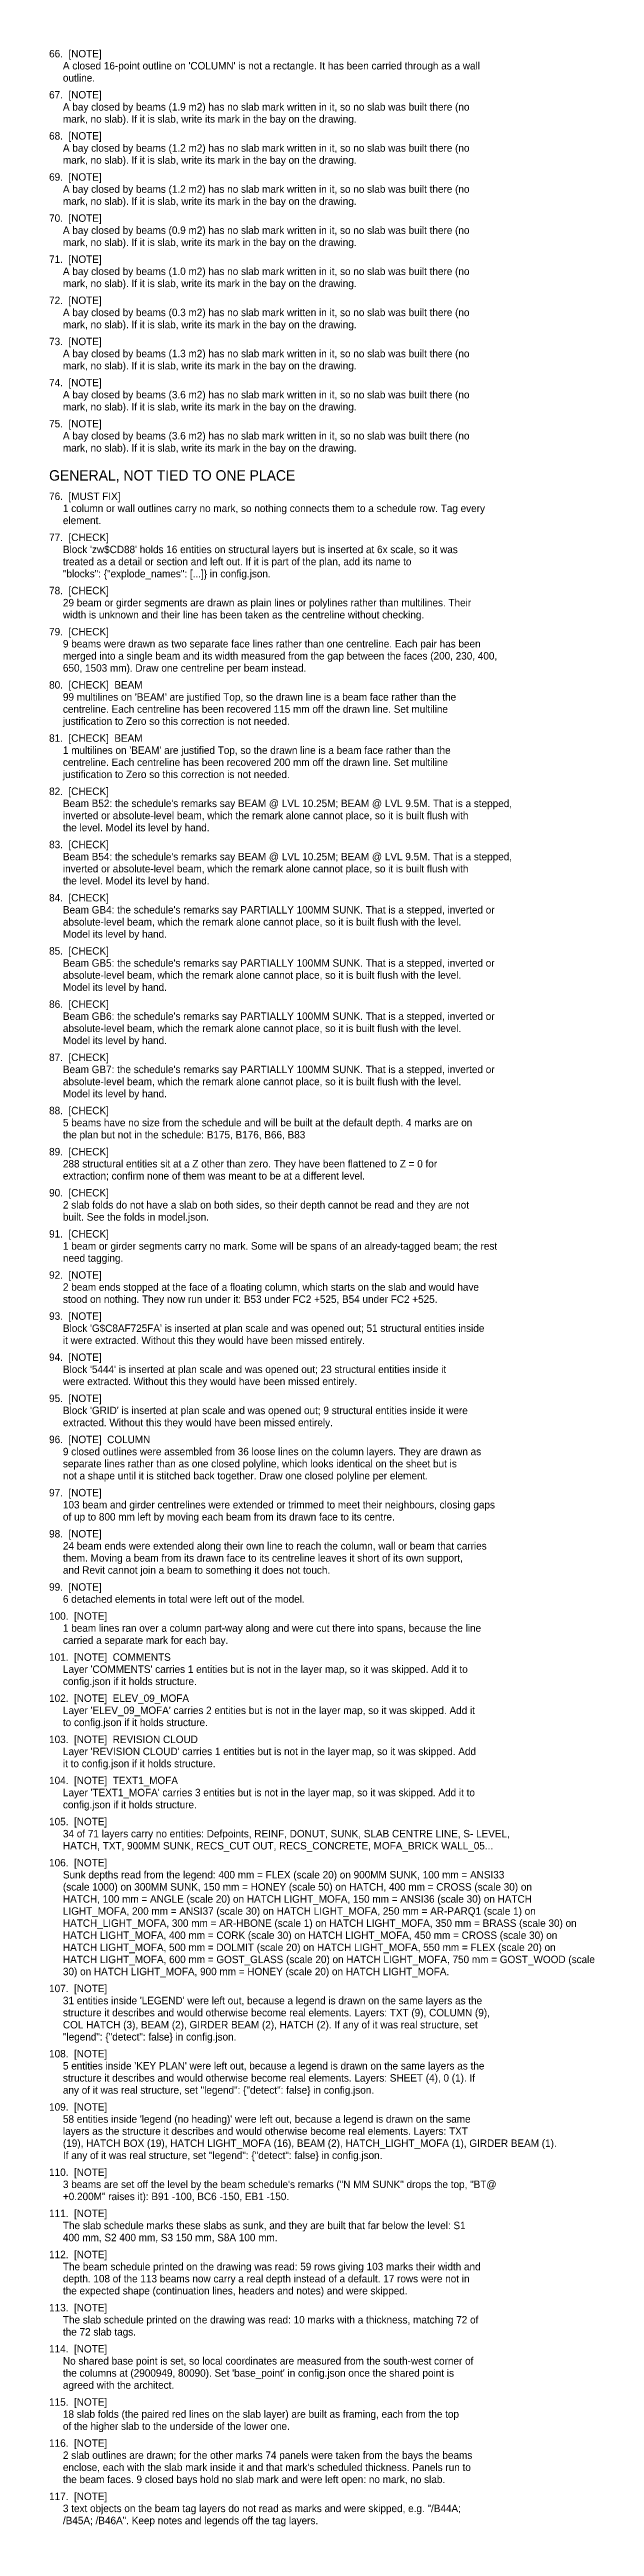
# Model space of a CAD drawing. Header units: millimetres. Extents: x 7675 to 3049577, y -133733 to 101877.
# Drawn here: x 3026145 to 3049577, y -111757 to -5243 of the extents above; entities that cross this region are included whole.
import ezdxf

# ---------------------------------------------------------------- set-up
doc = ezdxf.new("R2010")
doc.units = ezdxf.units.MM
doc.header["$LTSCALE"] = 600
for name, color, linetype in [('S-QUERY-BLOCKER', 1, 'Continuous'), ('S-QUERY-NOTE', 4, 'Continuous'), ('S-QUERY-TEXT', 7, 'Continuous'), ('S-QUERY-WARNING', 30, 'Continuous')]:
    doc.layers.add(name, color=color, linetype=linetype)

msp = doc.modelspace()

# ---------------------------------------------------------------- texts
at = {"layer": 'S-QUERY-BLOCKER'}
msp.add_text('76.  [MUST FIX]', height=320, dxfattribs=at).set_placement((3026127, -24612))
at = {"layer": 'S-QUERY-NOTE'}
for s, p in [('66.  [NOTE]', (3026127, -5580)), ('67.  [NOTE]', (3026127, -7348)), ('68.  [NOTE]', (3026127, -9116)), ('69.  [NOTE]', (3026127, -10884)), ('70.  [NOTE]', (3026127, -12652)), ('71.  [NOTE]', (3026127, -14420)), ('72.  [NOTE]', (3026127, -16188)), ('73.  [NOTE]', (3026127, -17956)), ('74.  [NOTE]', (3026127, -19724)), ('75.  [NOTE]', (3026127, -21492)), ('92.  [NOTE]', (3026127, -58100)), ('93.  [NOTE]', (3026127, -59868)), ('94.  [NOTE]', (3026127, -61636)), ('95.  [NOTE]', (3026127, -63404)), ('96.  [NOTE]  COLUMN', (3026127, -65172)), ('97.  [NOTE]', (3026127, -67460)), ('98.  [NOTE]', (3026127, -69228)), ('99.  [NOTE]', (3026127, -71516)), ('100.  [NOTE]', (3026127, -72764)), ('101.  [NOTE]  COMMENTS', (3026127, -74532)), ('102.  [NOTE]  ELEV_09_MOFA', (3026127, -76300)), ('103.  [NOTE]  REVISION CLOUD', (3026127, -78068)), ('104.  [NOTE]  TEXT1_MOFA', (3026127, -79836)), ('105.  [NOTE]', (3026127, -81604)), ('106.  [NOTE]', (3026127, -83372)), ('107.  [NOTE]', (3026127, -88780)), ('108.  [NOTE]', (3026127, -91588)), ('109.  [NOTE]', (3026127, -93876)), ('110.  [NOTE]', (3026127, -96684)), ('111.  [NOTE]', (3026127, -98452)), ('112.  [NOTE]', (3026127, -100220)), ('113.  [NOTE]', (3026127, -102508)), ('114.  [NOTE]', (3026127, -104276)), ('115.  [NOTE]', (3026127, -106564)), ('116.  [NOTE]', (3026127, -108332)), ('117.  [NOTE]', (3026127, -110620))]:
    msp.add_text(s, height=320, dxfattribs=at).set_placement(p)
at = {"layer": 'S-QUERY-TEXT'}
for s, height, p in [("     A closed 16-point outline on 'COLUMN' is not a rectangle. It has been carried through as a wall", 320, (3026127, -6100)), ('     outline.', 320, (3026127, -6620)), ('     A bay closed by beams (1.9 m2) has no slab mark written in it, so no slab was built there (no', 320, (3026127, -7868)), ('     mark, no slab). If it is slab, write its mark in the bay on the drawing.', 320, (3026127, -8388)), ('     A bay closed by beams (1.2 m2) has no slab mark written in it, so no slab was built there (no', 320, (3026127, -9636)), ('     mark, no slab). If it is slab, write its mark in the bay on the drawing.', 320, (3026127, -10156)), ('     A bay closed by beams (1.2 m2) has no slab mark written in it, so no slab was built there (no', 320, (3026127, -11404)), ('     mark, no slab). If it is slab, write its mark in the bay on the drawing.', 320, (3026127, -11924)), ('     A bay closed by beams (0.9 m2) has no slab mark written in it, so no slab was built there (no', 320, (3026127, -13172)), ('     mark, no slab). If it is slab, write its mark in the bay on the drawing.', 320, (3026127, -13692)), ('     A bay closed by beams (1.0 m2) has no slab mark written in it, so no slab was built there (no', 320, (3026127, -14940)), ('     mark, no slab). If it is slab, write its mark in the bay on the drawing.', 320, (3026127, -15460)), ('     A bay closed by beams (0.3 m2) has no slab mark written in it, so no slab was built there (no', 320, (3026127, -16708)), ('     mark, no slab). If it is slab, write its mark in the bay on the drawing.', 320, (3026127, -17228)), ('     A bay closed by beams (1.3 m2) has no slab mark written in it, so no slab was built there (no', 320, (3026127, -18476)), ('     mark, no slab). If it is slab, write its mark in the bay on the drawing.', 320, (3026127, -18996)), ('     A bay closed by beams (3.6 m2) has no slab mark written in it, so no slab was built there (no', 320, (3026127, -20244)), ('     mark, no slab). If it is slab, write its mark in the bay on the drawing.', 320, (3026127, -20764)), ('     A bay closed by beams (3.6 m2) has no slab mark written in it, so no slab was built there (no', 320, (3026127, -22012)), ('     mark, no slab). If it is slab, write its mark in the bay on the drawing.', 320, (3026127, -22532)), ('GENERAL, NOT TIED TO ONE PLACE', 448, (3026127, -23780)), ('     element.', 320, (3026127, -25652)), ('     1 column or wall outlines carry no mark, so nothing connects them to a schedule row. Tag every', 320, (3026127, -25132)), ("     Block 'zw$CD88' holds 16 entities on structural layers but is inserted at 6x scale, so it was", 320, (3026127, -26900)), ('     treated as a detail or section and left out. If it is part of the plan, add its name to', 320, (3026127, -27420)), ('     "blocks": {"explode_names": [...]} in config.json.', 320, (3026127, -27940)), ('     width is unknown and their line has been taken as the centreline without checking.', 320, (3026127, -29708)), ('     29 beam or girder segments are drawn as plain lines or polylines rather than multilines. Their', 320, (3026127, -29188)), ('     9 beams were drawn as two separate face lines rather than one centreline. Each pair has been', 320, (3026127, -30956)), ('     650, 1503 mm). Draw one centreline per beam instead.', 320, (3026127, -31996)), ('     merged into a single beam and its width measured from the gap between the faces (200, 230, 400,', 320, (3026127, -31476)), ("     99 multilines on 'BEAM' are justified Top, so the drawn line is a beam face rather than the", 320, (3026127, -33244)), ('     justification to Zero so this correction is not needed.', 320, (3026127, -34284)), ('     centreline. Each centreline has been recovered 115 mm off the drawn line. Set multiline', 320, (3026127, -33764)), ('     centreline. Each centreline has been recovered 200 mm off the drawn line. Set multiline', 320, (3026127, -36052)), ("     1 multilines on 'BEAM' are justified Top, so the drawn line is a beam face rather than the", 320, (3026127, -35532)), ('     justification to Zero so this correction is not needed.', 320, (3026127, -36572)), ('     inverted or absolute-level beam, which the remark alone cannot place, so it is built flush with', 320, (3026127, -38340)), ("     Beam B52: the schedule's remarks say BEAM @ LVL 10.25M; BEAM @ LVL 9.5M. That is a stepped,", 320, (3026127, -37820)), ('     the level. Model its level by hand.', 320, (3026127, -38860)), ('     inverted or absolute-level beam, which the remark alone cannot place, so it is built flush with', 320, (3026127, -40628)), ("     Beam B54: the schedule's remarks say BEAM @ LVL 10.25M; BEAM @ LVL 9.5M. That is a stepped,", 320, (3026127, -40108)), ('     the level. Model its level by hand.', 320, (3026127, -41148)), ('     absolute-level beam, which the remark alone cannot place, so it is built flush with the level.', 320, (3026127, -42916)), ("     Beam GB4: the schedule's remarks say PARTIALLY 100MM SUNK. That is a stepped, inverted or", 320, (3026127, -42396)), ('     Model its level by hand.', 320, (3026127, -43436)), ("     Beam GB5: the schedule's remarks say PARTIALLY 100MM SUNK. That is a stepped, inverted or", 320, (3026127, -44684)), ('     absolute-level beam, which the remark alone cannot place, so it is built flush with the level.', 320, (3026127, -45204)), ('     Model its level by hand.', 320, (3026127, -45724)), ("     Beam GB6: the schedule's remarks say PARTIALLY 100MM SUNK. That is a stepped, inverted or", 320, (3026127, -46972)), ('     absolute-level beam, which the remark alone cannot place, so it is built flush with the level.', 320, (3026127, -47492)), ('     Model its level by hand.', 320, (3026127, -48012)), ("     Beam GB7: the schedule's remarks say PARTIALLY 100MM SUNK. That is a stepped, inverted or", 320, (3026127, -49260)), ('     absolute-level beam, which the remark alone cannot place, so it is built flush with the level.', 320, (3026127, -49780)), ('     Model its level by hand.', 320, (3026127, -50300)), ('     the plan but not in the schedule: B175, B176, B66, B83', 320, (3026127, -52068)), ('     5 beams have no size from the schedule and will be built at the default depth. 4 marks are on', 320, (3026127, -51548)), ('     288 structural entities sit at a Z other than zero. They have been flattened to Z = 0 for', 320, (3026127, -53316)), ('     extraction; confirm none of them was meant to be at a different level.', 320, (3026127, -53836)), ('     2 slab folds do not have a slab on both sides, so their depth cannot be read and they are not', 320, (3026127, -55084)), ('     built. See the folds in model.json.', 320, (3026127, -55604)), ('     need tagging.', 320, (3026127, -57372)), ('     1 beam or girder segments carry no mark. Some will be spans of an already-tagged beam; the rest', 320, (3026127, -56852)), ('     2 beam ends stopped at the face of a floating column, which starts on the slab and would have', 320, (3026127, -58620)), ('     stood on nothing. They now run under it: B53 under FC2 +525, B54 under FC2 +525.', 320, (3026127, -59140)), ('     it were extracted. Without this they would have been missed entirely.', 320, (3026127, -60908)), ("     Block 'G$C8AF725FA' is inserted at plan scale and was opened out; 51 structural entities inside", 320, (3026127, -60388)), ('     were extracted. Without this they would have been missed entirely.', 320, (3026127, -62676)), ("     Block '5444' is inserted at plan scale and was opened out; 23 structural entities inside it", 320, (3026127, -62156)), ("     Block 'GRID' is inserted at plan scale and was opened out; 9 structural entities inside it were", 320, (3026127, -63924)), ('     extracted. Without this they would have been missed entirely.', 320, (3026127, -64444)), ('     separate lines rather than as one closed polyline, which looks identical on the sheet but is', 320, (3026127, -66212)), ('     9 closed outlines were assembled from 36 loose lines on the column layers. They are drawn as', 320, (3026127, -65692)), ('     not a shape until it is stitched back together. Draw one closed polyline per element.', 320, (3026127, -66732)), ('     of up to 800 mm left by moving each beam from its drawn face to its centre.', 320, (3026127, -68500)), ('     103 beam and girder centrelines were extended or trimmed to meet their neighbours, closing gaps', 320, (3026127, -67980)), ('     them. Moving a beam from its drawn face to its centreline leaves it short of its own support,', 320, (3026127, -70268)), ('     24 beam ends were extended along their own line to reach the column, wall or beam that carries', 320, (3026127, -69748)), ('     and Revit cannot join a beam to something it does not touch.', 320, (3026127, -70788)), ('     6 detached elements in total were left out of the model.', 320, (3026127, -72036)), ('     carried a separate mark for each bay.', 320, (3026127, -73804)), ('     1 beam lines ran over a column part-way along and were cut there into spans, because the line', 320, (3026127, -73284)), ('     config.json if it holds structure.', 320, (3026127, -75572)), ("     Layer 'COMMENTS' carries 1 entities but is not in the layer map, so it was skipped. Add it to", 320, (3026127, -75052)), ("     Layer 'ELEV_09_MOFA' carries 2 entities but is not in the layer map, so it was skipped. Add it", 320, (3026127, -76820)), ('     to config.json if it holds structure.', 320, (3026127, -77340)), ('     it to config.json if it holds structure.', 320, (3026127, -79108)), ("     Layer 'REVISION CLOUD' carries 1 entities but is not in the layer map, so it was skipped. Add", 320, (3026127, -78588)), ('     config.json if it holds structure.', 320, (3026127, -80876)), ("     Layer 'TEXT1_MOFA' carries 3 entities but is not in the layer map, so it was skipped. Add it to", 320, (3026127, -80356)), ('     34 of 71 layers carry no entities: Defpoints, REINF, DONUT, SUNK, SLAB CENTRE LINE, S- LEVEL,', 320, (3026127, -82124)), ('     HATCH, TXT, 900MM SUNK, RECS_CUT OUT, RECS_CONCRETE, MOFA_BRICK WALL_05...', 320, (3026127, -82644)), ('     Sunk depths read from the legend: 400 mm = FLEX (scale 20) on 900MM SUNK, 100 mm = ANSI33', 320, (3026127, -83892)), ('     (scale 1000) on 300MM SUNK, 150 mm = HONEY (scale 50) on HATCH, 400 mm = CROSS (scale 30) on', 320, (3026127, -84412)), ('     HATCH, 100 mm = ANGLE (scale 20) on HATCH LIGHT_MOFA, 150 mm = ANSI36 (scale 30) on HATCH', 320, (3026127, -84932)), ('     LIGHT_MOFA, 200 mm = ANSI37 (scale 30) on HATCH LIGHT_MOFA, 250 mm = AR-PARQ1 (scale 1) on', 320, (3026127, -85452)), ('     HATCH_LIGHT_MOFA, 300 mm = AR-HBONE (scale 1) on HATCH LIGHT_MOFA, 350 mm = BRASS (scale 30) on', 320, (3026127, -85972)), ('     HATCH LIGHT_MOFA, 400 mm = CORK (scale 30) on HATCH LIGHT_MOFA, 450 mm = CROSS (scale 30) on', 320, (3026127, -86492)), ('     HATCH LIGHT_MOFA, 500 mm = DOLMIT (scale 20) on HATCH LIGHT_MOFA, 550 mm = FLEX (scale 20) on', 320, (3026127, -87012)), ('     HATCH LIGHT_MOFA, 600 mm = GOST_GLASS (scale 20) on HATCH LIGHT_MOFA, 750 mm = GOST_WOOD (scale', 320, (3026127, -87532)), ('     30) on HATCH LIGHT_MOFA, 900 mm = HONEY (scale 20) on HATCH LIGHT_MOFA.', 320, (3026127, -88052)), ("     31 entities inside 'LEGEND' were left out, because a legend is drawn on the same layers as the", 320, (3026127, -89300)), ('     structure it describes and would otherwise become real elements. Layers: TXT (9), COLUMN (9),', 320, (3026127, -89820)), ('     "legend": {"detect": false} in config.json.', 320, (3026127, -90860)), ('     COL HATCH (3), BEAM (2), GIRDER BEAM (2), HATCH (2). If any of it was real structure, set', 320, (3026127, -90340)), ('     structure it describes and would otherwise become real elements. Layers: SHEET (4), 0 (1). If', 320, (3026127, -92628)), ("     5 entities inside 'KEY PLAN' were left out, because a legend is drawn on the same layers as the", 320, (3026127, -92108)), ('     any of it was real structure, set "legend": {"detect": false} in config.json.', 320, (3026127, -93148)), ("     58 entities inside 'legend (no heading)' were left out, because a legend is drawn on the same", 320, (3026127, -94396)), ('     layers as the structure it describes and would otherwise become real elements. Layers: TXT', 320, (3026127, -94916)), ('     (19), HATCH BOX (19), HATCH LIGHT_MOFA (16), BEAM (2), HATCH_LIGHT_MOFA (1), GIRDER BEAM (1).', 320, (3026127, -95436)), ('     If any of it was real structure, set "legend": {"detect": false} in config.json.', 320, (3026127, -95956)), ('     3 beams are set off the level by the beam schedule\'s remarks ("N MM SUNK" drops the top, "BT@', 320, (3026127, -97204)), ('     +0.200M" raises it): B91 -100, BC6 -150, EB1 -150.', 320, (3026127, -97724)), ('     The slab schedule marks these slabs as sunk, and they are built that far below the level: S1', 320, (3026127, -98972)), ('     400 mm, S2 400 mm, S3 150 mm, S8A 100 mm.', 320, (3026127, -99492)), ('     The beam schedule printed on the drawing was read: 59 rows giving 103 marks their width and', 320, (3026127, -100740)), ('     depth. 108 of the 113 beams now carry a real depth instead of a default. 17 rows were not in', 320, (3026127, -101260)), ('     the expected shape (continuation lines, headers and notes) and were skipped.', 320, (3026127, -101780)), ('     the 72 slab tags.', 320, (3026127, -103548)), ('     The slab schedule printed on the drawing was read: 10 marks with a thickness, matching 72 of', 320, (3026127, -103028)), ("     the columns at (2900949, 80090). Set 'base_point' in config.json once the shared point is", 320, (3026127, -105316)), ('     No shared base point is set, so local coordinates are measured from the south-west corner of', 320, (3026127, -104796)), ('     agreed with the architect.', 320, (3026127, -105836)), ('     of the higher slab to the underside of the lower one.', 320, (3026127, -107604)), ('     18 slab folds (the paired red lines on the slab layer) are built as framing, each from the top', 320, (3026127, -107084)), ('     2 slab outlines are drawn; for the other marks 74 panels were taken from the bays the beams', 320, (3026127, -108852)), ('     the beam faces. 9 closed bays hold no slab mark and were left open: no mark, no slab.', 320, (3026127, -109892)), ("     enclose, each with the slab mark inside it and that mark's scheduled thickness. Panels run to", 320, (3026127, -109372)), ('     /B45A; /B46A". Keep notes and legends off the tag layers.', 320, (3026127, -111660)), ('     3 text objects on the beam tag layers do not read as marks and were skipped, e.g. "/B44A;', 320, (3026127, -111140))]:
    msp.add_text(s, height=height, dxfattribs=at).set_placement(p)
at = {"layer": 'S-QUERY-WARNING'}
for s, p in [('77.  [CHECK]', (3026127, -26380)), ('78.  [CHECK]', (3026127, -28668)), ('79.  [CHECK]', (3026127, -30436)), ('80.  [CHECK]  BEAM', (3026127, -32724)), ('81.  [CHECK]  BEAM', (3026127, -35012)), ('82.  [CHECK]', (3026127, -37300)), ('83.  [CHECK]', (3026127, -39588)), ('84.  [CHECK]', (3026127, -41876)), ('85.  [CHECK]', (3026127, -44164)), ('86.  [CHECK]', (3026127, -46452)), ('87.  [CHECK]', (3026127, -48740)), ('88.  [CHECK]', (3026127, -51028)), ('89.  [CHECK]', (3026127, -52796)), ('90.  [CHECK]', (3026127, -54564)), ('91.  [CHECK]', (3026127, -56332))]:
    msp.add_text(s, height=320, dxfattribs=at).set_placement(p)

doc.saveas('drawing.dxf')
